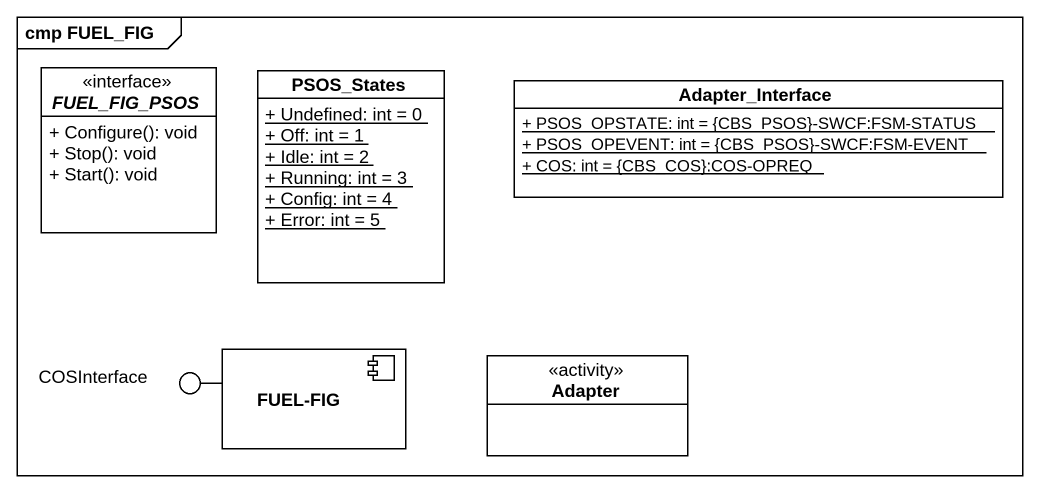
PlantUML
@startuml
mainframe cmp FUEL_FIG
allowmixing
hide circle
hide empty members
skinparam classAttributeIconSize 0
interface FUEL_FIG_PSOS {
  + Configure(): void
  + Stop(): void
  + Start(): void
}
class PSOS_States {
  {static} + Undefined: int = 0
  {static} + Off: int = 1
  {static} + Idle: int = 2
  {static} + Running: int = 3
  {static} + Config: int = 4
  {static} + Error: int = 5
}
class Adapter_Interface {
  {static} + PSOS_OPSTATE: int = {CBS_PSOS}-SWCF:FSM-STATUS
  {static} + PSOS_OPEVENT: int = {CBS_PSOS}-SWCF:FSM-EVENT
  {static} + COS: int = {CBS_COS}:COS-OPREQ
}
() COSInterface
component "FUEL-FIG" as FUEL_FIG
class Adapter <<activity>>
FUEL_FIG -left- COSInterface
@enduml
